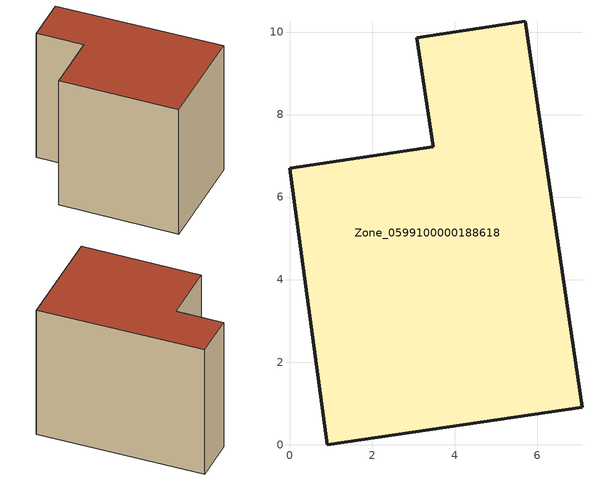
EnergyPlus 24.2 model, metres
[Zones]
Zone_0599100000188618
 floor ground (C_G): 5.71,10.26 7.09,0.91 0.92,0 0,6.7 3.48,7.22 3.09,9.87 z0
 wall outside (C_F): 0.92,0 7.09,0.91 5.71,10.26 3.09,9.87 3.48,7.22 0,6.7 0.92,0 z0:7.91
 roof outside (C_R): 7.09,0.91 5.71,10.26 3.09,9.87 3.48,7.22 0,6.7 0.92,0 z7.91
[BUILDING]
Pand.0599100000188618: North Axis=0; Terrain=City; Loads Convergence Tolerance Value=0.04; Temperature Convergence Tolerance Value=0.4; Solar Distribution=FullExterior; Maximum Number of Warmup Days=25; Minimum Number of Warmup Days=1
[Site:Location]
Rotterdam.The.Hague.AP_ZH_NLD Design_Conditions: Latitude=51.96; Longitude=4.45; Time Zone=1; Elevation=-4.5
[SITE:GROUNDTEMPERATURE:BUILDINGSURFACE]
18, 18, 18, 18, 18, 18, 18, 18, 18, 18, 18, 18
[MATERIAL] Thermal Absorptance=0.9; Solar Absorptance=0.7; Visible Absorptance=0.7
Name | Roughness | Thickness | Conductivity | Density | Specific Heat
G.TI.1946 | MediumSmooth | 0.15 | 1 | 540 | 1210
F.TI.1946 | Rough | 0.3 | 0.857143 | 1920 | 840
R.TI.1946 | MediumRough | 0.2 | 0.1 | 1500 | 1000
[CONSTRUCTION]
C_G: G.TI.1946
C_F: F.TI.1946
C_R: R.TI.1946
[ZONE]
Zone_0599100000188618: Type=1; Multiplier=1; Ceiling Height=Autocalculate; Volume=Autocalculate; Floor Area=autocalculate; Part of Total Floor Area=Yes
[ZONEINFILTRATION:DESIGNFLOWRATE]
Infil_Zone_0599100000188618: Zone or ZoneList or Space or SpaceList=Zone_0599100000188618; Schedule=AlwaysOn; Design Flow Rate Calculation Method=Flow/Area; Flow Rate per Floor Area=0.003; Constant Term Coefficient=1; Temperature Term Coefficient=0; Velocity Term Coefficient=0; Velocity Squared Term Coefficient=0
[HVACTEMPLATE:ZONE:IDEALLOADSAIRSYSTEM]
Zone_0599100000188618: Maximum Heating Supply Air Temperature=50; Minimum Cooling Supply Air Temperature=13; Maximum Heating Supply Air Humidity Ratio=0.0156; Minimum Cooling Supply Air Humidity Ratio=0.0077; Heating Limit=NoLimit; Cooling Limit=NoLimit; Dehumidification Control Type=ConstantSensibleHeatRatio; Cooling Sensible Heat Ratio=0.7; Dehumidification Setpoint=60; Humidification Control Type=None; Humidification Setpoint=30; Outdoor Air Method=None; Outdoor Air Flow Rate per Person=0.00944; Outdoor Air Flow Rate per Zone Floor Area=0; Outdoor Air Flow Rate per Zone=0; Demand Controlled Ventilation Type=None; Outdoor Air Economizer Type=NoEconomizer; Heat Recovery Type=None; Sensible Heat Recovery Effectiveness=0.7; Latent Heat Recovery Effectiveness=0.65
[ZONECONTROL:THERMOSTAT]
ThermostatControl_Zone_0599100000188618: Zone or ZoneList=Zone_0599100000188618; Control Type Schedule=DualSetpointControlType; Control 1=Thermostat_Zone_0599100000188618; Temperature Difference Between Cutout And Setpoint=0
[THERMOSTATSETPOINT:DUALSETPOINT]
Thermostat_Zone_0599100000188618: Heating Setpoint Temperature Schedule=HeatingSetpoint_Zone_0599100000188618; Cooling Setpoint Temperature Schedule=CoolingSetpoint_Zone_0599100000188618
[SCHEDULE:COMPACT]
HeatingSetpoint_Zone_0599100000188618: Through: 12/31, For: AllDays, Until: 24:00, 21
CoolingSetpoint_Zone_0599100000188618: Through: 12/31, For: AllDays, Until: 24:00, 24
DualSetpointControlType: Through: 12/31, For: AllDays, Until: 24:00, 4
AlwaysOn: Through: 12/31, For: AllDays, Until: 24:00, 1
